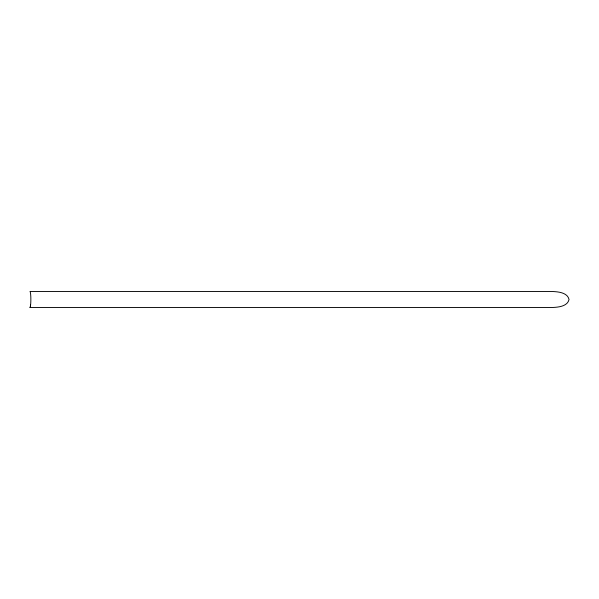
<?xml version="1.0" encoding="UTF-8"?>
<svg xmlns="http://www.w3.org/2000/svg" width="599" height="599" viewBox="0 0 599 599"><rect width="100%" height="100%" fill="white"/><g stroke="black" fill="none" stroke-linecap="round" stroke-linejoin="round"><path stroke-width="0.9" d="M30.586 305.018A7.892 0.906 -90 0 0 30.789 296.423A7.892 0.906 -90 0 0 29.95 291.541L553.214 291.548C558.942 291.833 567.538 292.799 569.05 299.5C567.538 306.201 558.942 307.167 553.214 307.452L29.95 307.452A7.869 0.854 -90 0 0 30.556 305.123M30.182 307.055A7.892 0.906 -90 0 1 29.95 307.324"/></g></svg>
